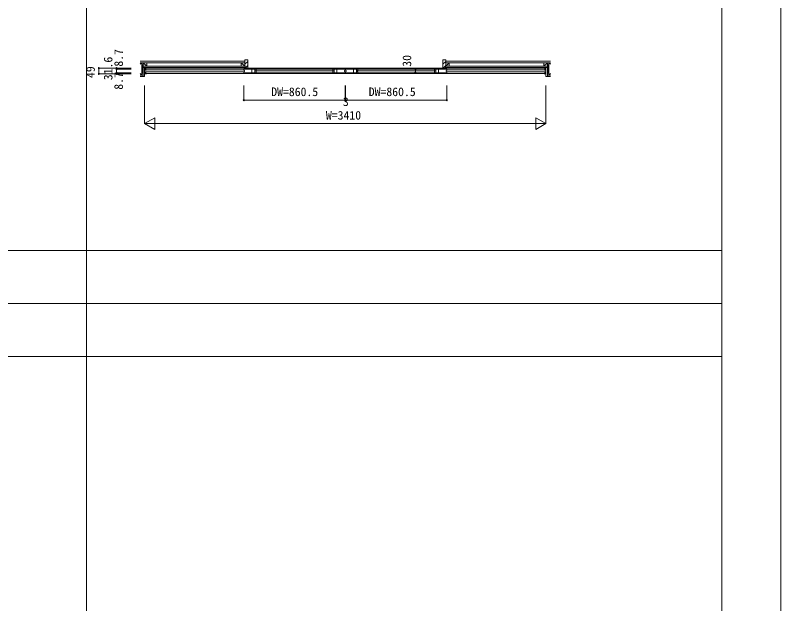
# Model space of a CAD drawing. Units: millimetres, scale not verified. Extents: x -21026 to 6475, y -14850 to 5150.
# Drawn here: x -29 to 6475, y -4850 to 150 of the extents above; entities that cross this region are included whole.
import ezdxf
from ezdxf.enums import TextEntityAlignment as Align

# ---------------------------------------------------------------- set-up
doc = ezdxf.new("R2010")
doc.units = ezdxf.units.MM
doc.header["$LTSCALE"] = 50
for name, color, linetype, lineweight in [('0-1_YKK_F1', 7, 'Continuous', 9), ('0-2_YKK_N1', 2, 'Continuous', 9), ('0-3_YKK_Z1', 7, 'Continuous', 9), ('0-5_YKK_B1', 4, 'Continuous', 9), ('0-7_YKK_B2', 5, 'Continuous', 9)]:
    doc.layers.add(name, color=color, linetype=linetype, lineweight=lineweight)
doc.styles.add('ＭＳ ゴシック', font='')
doc.styles.get('ＭＳ ゴシック').set_extended_font_data('MS Gothic')

msp = doc.modelspace()

# ---------------------------------------------------------------- linework, layer by layer
at = {"layer": '0-1_YKK_F1'}
for p, q in [((6475, -14850), (6475, 5150)), ((575, -14850), (575, 4650)), ((5975, -14850), (5975, 4650)), ((-21025, -1850), (5975, -1850)), ((-21025, -2300), (5975, -2300)), ((-21025, -2750), (5975, -2750))]:
    msp.add_line(p, q, dxfattribs=at)
at = {"layer": '0-2_YKK_N1'}
for p, q in [((956.52, -298.5), (681.52, -298.5)), ((831.52, -307.2), (831.52, -338.8)), ((3495.64, -308), (3370.64, -308)), ((956.52, -338.8), (831.52, -338.8)), ((831.52, -347.5), (831.52, -338.8)), ((1070, -445.5), (1070, -770.5)), ((1913, -445.5), (1913, -570.5)), ((2773.5, -445.5), (2773.5, -570.5)), ((2776.5, -445.5), (2776.5, -570.5)), ((3637, -445.5), (3637, -570.5)), ((2773.5, -570.5), (1913, -570.5)), ((2773.5, -570.5), (2776.5, -570.5)), ((2776.5, -570.5), (3637, -570.5)), ((1070, -770.5), (4480, -770.5)), ((1156.6, -720.5), (1156.6, -820.5)), ((4393.4, -720.5), (4393.4, -820.5)), ((4480, -770.5), (4393.4, -820.5))]:
    msp.add_line(p, q, dxfattribs=at)
for points in [[(956.52, -347.5), (681.52, -347.5), (681.52, -298.5)], [(956.52, -307.2), (831.52, -307.2), (831.52, -298.5)], [(3495.64, -338), (3370.64, -338), (3370.64, -308)], [(4480, -445.5), (4480, -770.5), (4393.4, -720.5)], [(1156.6, -720.5), (1070, -770.5), (1156.6, -820.5)]]:
    msp.add_lwpolyline(points, dxfattribs=at)
for centre in [(681.52, -298.5), (831.52, -298.5), (831.52, -307.2), (3370.64, -308), (681.52, -347.5), (831.52, -338.8), (831.52, -347.5), (3370.64, -338), (1913, -570.5), (2773.5, -570.5), (2776.5, -570.5), (3637, -570.5)]:
    msp.add_circle(centre, 5, dxfattribs=at)
at = {"layer": '0-3_YKK_Z1'}
for p, q in [((1031.52, -240.5), (1921.5, -240.5)), ((1031.52, -253), (1921.5, -253)), ((1045, -253), (1031.52, -266.48)), ((1045, -253), (1031.52, -253)), ((1045, -253), (1057.5, -253)), ((1045, -358), (1045, -253)), ((1045, -358), (1045, -253)), ((1057.5, -253), (1057.5, -370.5)), ((1057.5, -253), (1087.5, -253)), ((1087.5, -253), (1087.5, -281)), ((1891.5, -253), (1921.5, -253)), ((1921.5, -253), (1921.5, -281)), ((4518.48, -240.5), (3628.5, -240.5)), ((4518.48, -253), (3628.5, -253)), ((3628.5, -253), (3628.5, -281)), ((3658.5, -253), (3628.5, -253)), ((4462.5, -253), (4462.5, -281)), ((4492.5, -253), (4462.5, -253)), ((4492.5, -253), (4492.5, -370.5)), ((4505, -253), (4492.5, -253)), ((4505, -253), (4518.48, -266.48)), ((4505, -253), (4518.48, -253)), ((4505, -358), (4505, -253)), ((1057.5, -281), (1924.5, -281)), ((1057.5, -293.5), (1924.5, -293.5)), ((1057.5, -293.5), (1057.5, -370.5)), ((4492.5, -281), (3625.5, -281)), ((4492.5, -293.5), (3625.5, -293.5)), ((4480, -293.5), (4480, -370.5)), ((1031.52, -344.52), (1045, -358)), ((1031.52, -358), (1057.5, -358)), ((1031.52, -358), (1045, -358)), ((1031.52, -370.5), (1057.5, -370.5)), ((1070, -370.5), (1057.5, -370.5)), ((4492.5, -370.5), (4480, -370.5)), ((4518.48, -358), (4492.5, -358)), ((4518.48, -370.5), (4492.5, -370.5)), ((4518.48, -344.52), (4505, -358)), ((4518.48, -358), (4505, -358))]:
    msp.add_line(p, q, dxfattribs=at)
for points in [[(1045, -253), (1057.5, -358), (1045, -358)], [(1057.5, -293.5), (1070, -293.5), (1070, -370.5)], [(4480, -293.5), (4492.5, -293.5), (4492.5, -370.5)]]:
    msp.add_lwpolyline(points, dxfattribs=at)
for points in [[(1057.5, -281), (1057.5, -253), (1087.5, -281)], [(1891.5, -281), (1891.5, -253), (1921.5, -281)], [(3658.5, -281), (3658.5, -253), (3628.5, -281)], [(4492.5, -281), (4492.5, -253), (4462.5, -281)], [(4505, -358), (4505, -253), (4492.5, -358)]]:
    msp.add_lwpolyline(points, close=True, dxfattribs=at)
at = {"layer": '0-5_YKK_B1'}
for p, q in [((1070, -298.5), (1070, -308.4)), ((1085, -298.5), (1070, -298.5)), ((1070, -308.4), (1079, -308.4)), ((1070, -315.55), (1070, -330.45)), ((1079, -315.55), (1070, -315.55)), ((1071.3, -300.5), (1079, -300.5)), ((1076.6, -319.25), (1076.6, -315.55)), ((1079, -300), (1079, -318)), ((1080, -300.5), (4470, -300.5)), ((1912.8, -314.5), (1080, -314.5)), ((1913, -318), (1913, -308)), ((1913, -308), (2018, -308)), ((1913, -316.2), (1915.6, -316.2)), ((1915.6, -316.2), (1915.6, -319.2)), ((1915.6, -318.3), (1917.7, -318.3)), ((1918.7, -307.8), (2767.8, -307.8)), ((1982, -308), (1982, -338)), ((2007, -338), (2007, -308)), ((2676.5, -323), (2010, -323)), ((2016.5, -317), (2016.5, -318.5)), ((2018, -317), (2016.5, -317)), ((2018, -308), (2018, -317)), ((2773.5, -308), (2668.5, -308)), ((2679.5, -338), (2679.5, -308)), ((2704.5, -308), (2704.5, -338)), ((2773.5, -318), (2773.5, -308)), ((2776.5, -318), (2776.5, -308)), ((2776.5, -308), (2881.5, -308)), ((3631.3, -307.8), (2782.2, -307.8)), ((2845.5, -308), (2845.5, -338)), ((2870.5, -338), (2870.5, -308)), ((2873.5, -323), (3540, -323)), ((3532, -308), (3532, -317)), ((3637, -308), (3532, -308)), ((3532, -317), (3533.5, -317)), ((3533.5, -317), (3533.5, -318.5)), ((3543, -338), (3543, -308)), ((3568, -308), (3568, -338)), ((3634.4, -318.3), (3632.3, -318.3)), ((3634.4, -316.2), (3634.4, -319.2)), ((3637, -316.2), (3634.4, -316.2)), ((3637, -318), (3637, -308)), ((3637.2, -314.5), (4470, -314.5)), ((4465, -298.5), (4480, -298.5)), ((4471, -300), (4471, -318)), ((4478.7, -300.5), (4471, -300.5)), ((4480, -308.4), (4471, -308.4)), ((4471, -315.55), (4480, -315.55)), ((4473.4, -319.25), (4473.4, -315.55)), ((4480, -298.5), (4480, -308.4)), ((4480, -315.55), (4480, -330.45)), ((1070, -330.45), (1079, -330.45)), ((1070, -337.6), (1070, -347.5)), ((1079, -337.6), (1070, -337.6)), ((1070, -347.5), (1085, -347.5)), ((1071.3, -345.5), (1079, -345.5)), ((1076.6, -326.75), (1076.6, -330.45)), ((1079, -328), (1079, -346)), ((1912.8, -331.5), (1080, -331.5)), ((1080, -345.5), (4470, -345.5)), ((1913, -338), (1913, -328)), ((1913, -329.8), (1915.6, -329.8)), ((2018, -338), (1913, -338)), ((1915.6, -329.8), (1915.6, -326.8)), ((2767.8, -338.2), (1918.7, -338.2)), ((2016.5, -327.5), (2016.5, -329)), ((2016.5, -329), (2018, -329)), ((2018, -329), (2018, -338)), ((2668.5, -338), (2773.5, -338)), ((2773.5, -338), (2773.5, -328)), ((2776.5, -338), (2776.5, -328)), ((2881.5, -338), (2776.5, -338)), ((2782.2, -338.2), (3631.3, -338.2)), ((3532, -329), (3532, -338)), ((3533.5, -329), (3532, -329)), ((3532, -338), (3637, -338)), ((3533.5, -327.5), (3533.5, -329)), ((3634.4, -329.8), (3634.4, -326.8)), ((3637, -329.8), (3634.4, -329.8)), ((3637, -338), (3637, -328)), ((3637.2, -331.5), (4470, -331.5)), ((4480, -347.5), (4465, -347.5)), ((4471, -328), (4471, -346)), ((4480, -330.45), (4471, -330.45)), ((4471, -337.6), (4480, -337.6)), ((4478.7, -345.5), (4471, -345.5)), ((4473.4, -326.75), (4473.4, -330.45)), ((4480, -337.6), (4480, -347.5))]:
    msp.add_line(p, q, dxfattribs=at)
for points in [[(1917.7, -318.3), (1917.7, -327.7), (1915.6, -327.7)], [(2668.5, -308), (2668.5, -317), (2670, -317), (2670, -318.5)], [(2770.9, -318.3), (2768.8, -318.3), (2768.8, -327.7), (2770.9, -327.7)], [(2773.5, -316.2), (2770.9, -316.2), (2770.9, -319.2)], [(2776.5, -316.2), (2779.1, -316.2), (2779.1, -319.2)], [(2779.1, -318.3), (2781.2, -318.3), (2781.2, -327.7), (2779.1, -327.7)], [(2881.5, -308), (2881.5, -317), (2880, -317), (2880, -318.5)], [(3632.3, -318.3), (3632.3, -327.7), (3634.4, -327.7)], [(2670, -327.5), (2670, -329), (2668.5, -329), (2668.5, -338)], [(2773.5, -329.8), (2770.9, -329.8), (2770.9, -326.8)], [(2776.5, -329.8), (2779.1, -329.8), (2779.1, -326.8)], [(2880, -327.5), (2880, -329), (2881.5, -329), (2881.5, -338)]]:
    msp.add_lwpolyline(points, dxfattribs=at)
at = {"layer": '0-7_YKK_B2'}
for p, q in [((1921.5, -227.5), (1921.5, -280.5)), ((1943.5, -227.5), (1921.5, -227.5)), ((1921.5, -230.55), (1924.55, -227.5)), ((1921.5, -265.9), (1945.5, -241.9)), ((1945.5, -298.5), (1945.5, -229.5)), ((3604.5, -230.54), (3607.54, -227.5)), ((3604.5, -298.5), (3604.5, -229.5)), ((3604.5, -265.89), (3628.5, -241.89)), ((3606.5, -227.5), (3628.5, -227.5)), ((3628.5, -227.5), (3628.5, -280.5)), ((1924.5, -280.5), (1921.5, -280.5)), ((1921.5, -294.22), (1922.22, -293.5)), ((1921.5, -293.5), (1924.5, -293.5)), ((1924.26, -298.5), (1945.5, -277.26)), ((1924.5, -293.5), (1924.5, -280.5)), ((1945.47, -298.5), (1945.5, -298.47)), ((3607.25, -298.5), (3628.5, -277.25)), ((3625.5, -280.5), (3628.5, -280.5)), ((3625.5, -293.5), (3625.5, -280.5)), ((3628.5, -293.5), (3625.5, -293.5)), ((3628.46, -298.5), (3628.5, -298.46))]:
    msp.add_line(p, q, dxfattribs=at)
for points in [[(1921.5, -293.5), (1921.5, -298.5), (1945.5, -298.5)], [(3628.5, -293.5), (3628.5, -298.5), (3604.5, -298.5)]]:
    msp.add_lwpolyline(points, dxfattribs=at)
for centre, start, end in [((1943.5, -229.5), 0, 90), ((3606.5, -229.5), 90, 180)]:
    msp.add_arc(centre, 2, start, end, dxfattribs=at)

# ---------------------------------------------------------------- texts
at = {"layer": '0-2_YKK_N1', "color": 4, "style": 'ＭＳ ゴシック'}
for s, p in [('8.7', (906.97, -286.38)), ('30', (3357.13, -287.12)), ('31.6', (818.01, -401.57)), ('49', (668.01, -382.98)), ('8.7', (906.97, -482.5))]:
    msp.add_text(s, height=73.31, rotation=90, dxfattribs=at).set_placement(p, align=Align.BOTTOM_LEFT)
for s, p in [('DW=860.5', (2145.7, -558.5)), ('DW=860.5', (2974.3, -558.5)), ('3', (2754.69, -642.8)), ('W=3410', (2610.12, -758.5))]:
    msp.add_text(s, height=73.31, dxfattribs=at).set_placement(p, align=Align.BOTTOM_LEFT)

doc.saveas('drawing.dxf')
